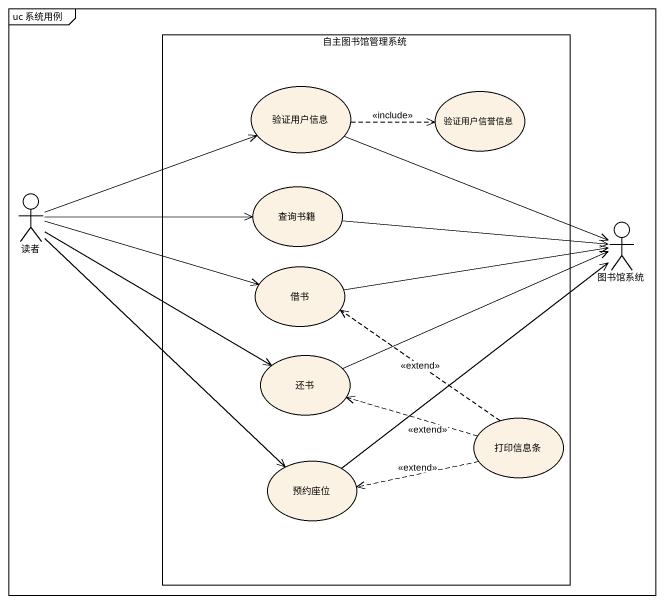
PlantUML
@startuml
mainframe uc 系统用例
rectangle 自主图书馆管理系统 {
  usecase 验证用户信息
  usecase 验证用户信誉信息
  usecase 查询书籍
  usecase 借书
  usecase 还书
  usecase 打印信息条
  usecase 预约座位
}
actor 读者
actor 图书馆系统
验证用户信息 .right.> 验证用户信誉信息 : <<include>>
验证用户信息 -right-> 图书馆系统
查询书籍 -right-> 图书馆系统
读者 -right-> 验证用户信息
读者 -right-> 查询书籍
读者 -right-> 借书
读者 -right-> 还书
读者 --> 预约座位
借书 -right-> 图书馆系统
还书 -right-> 图书馆系统
打印信息条 .up.> 借书 : <<extend>>
打印信息条 .left.> 还书 : <<extend>>
打印信息条 .left.> 预约座位 : <<extend>>
预约座位 -up-> 图书馆系统
@enduml
